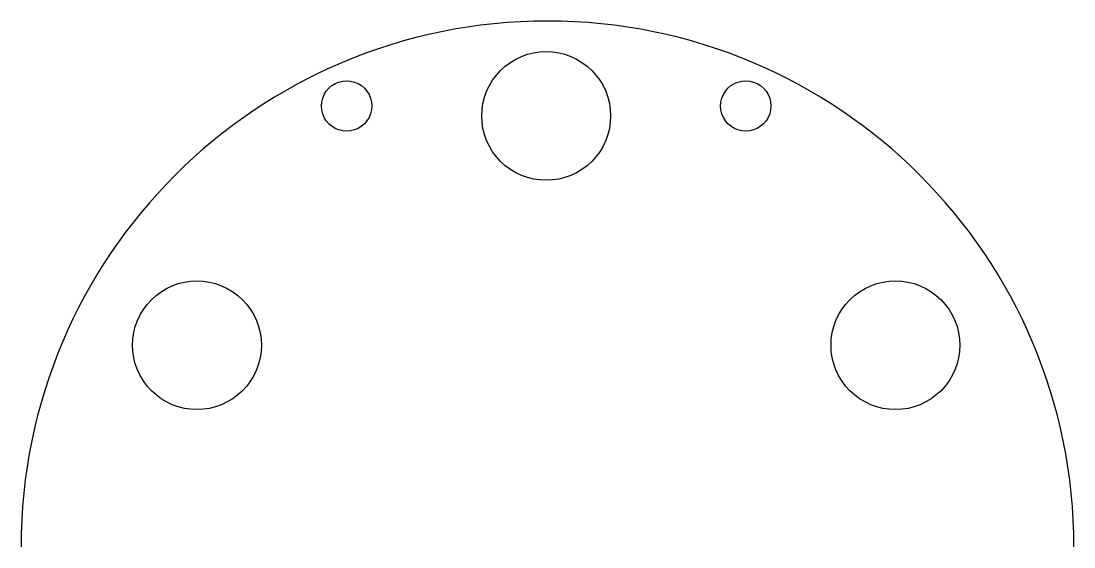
# Model space of a CAD drawing. Extents: x 116 to 183, y -128 to -37.6.
# Drawn here: x 116 to 183, y -71.1 to -37.6 of the extents above; entities that cross this region are included whole.
import ezdxf

# ---------------------------------------------------------------- set-up
doc = ezdxf.new("R2010")
doc.units = 0
doc.layers.add('BLACK', color=7, linetype='CONTINUOUS')

msp = doc.modelspace()

# ---------------------------------------------------------------- linework, layer by layer
at = {"layer": 'BLACK', "linetype": 'CONTINUOUS'}
for p, q in [((148.96537, -39.537993), (149.36724, -39.51825)), ((149.36724, -39.51825), (149.76911, -39.537993)), ((147.089402, -40.209225), (147.434513, -40.002373)), ((147.434513, -40.002373), (147.798238, -39.830344)), ((147.798238, -39.830344), (148.177073, -39.694795)), ((148.177073, -39.694795), (148.56737, -39.59703)), ((148.56737, -39.59703), (148.96537, -39.537993)), ((149.76911, -39.537993), (150.16711, -39.59703)), ((150.16711, -39.59703), (150.557407, -39.694795)), ((150.557407, -39.694795), (150.936242, -39.830344)), ((150.936242, -39.830344), (151.299967, -40.002373)), ((151.299967, -40.002373), (151.645078, -40.209225)), ((146.197897, -41.017238), (146.468102, -40.719112)), ((146.468102, -40.719112), (146.766228, -40.448907)), ((146.766228, -40.448907), (147.089402, -40.209225)), ((151.645078, -40.209225), (151.968252, -40.448907)), ((151.968252, -40.448907), (152.266378, -40.719112)), ((152.266378, -40.719112), (152.536583, -41.017238)), ((135.940855, -41.55764), (136.172813, -41.46156)), ((136.172813, -41.46156), (136.416945, -41.402949)), ((136.416945, -41.402949), (136.66724, -41.38325)), ((136.66724, -41.38325), (136.917535, -41.402949)), ((136.917535, -41.402949), (137.161667, -41.46156)), ((137.161667, -41.46156), (137.393625, -41.55764)), ((145.751363, -41.685523), (145.958215, -41.340412)), ((145.958215, -41.340412), (146.197897, -41.017238)), ((152.536583, -41.017238), (152.776265, -41.340412)), ((152.776265, -41.340412), (152.983117, -41.685523)), ((161.340855, -41.55764), (161.572813, -41.46156)), ((161.572813, -41.46156), (161.816945, -41.402949)), ((161.816945, -41.402949), (162.06724, -41.38325)), ((162.06724, -41.38325), (162.317535, -41.402949)), ((162.317535, -41.402949), (162.561667, -41.46156)), ((162.561667, -41.46156), (162.793625, -41.55764)), ((135.24163, -42.256865), (135.372813, -42.042794)), ((135.372813, -42.042794), (135.535869, -41.851879)), ((135.535869, -41.851879), (135.726784, -41.688823)), ((135.726784, -41.688823), (135.940855, -41.55764)), ((137.393625, -41.55764), (137.607696, -41.688823)), ((137.607696, -41.688823), (137.798611, -41.851879)), ((137.798611, -41.851879), (137.961667, -42.042794)), ((137.961667, -42.042794), (138.09285, -42.256865)), ((145.443785, -42.428083), (145.579334, -42.049248)), ((145.579334, -42.049248), (145.751363, -41.685523)), ((152.983117, -41.685523), (153.155146, -42.049248)), ((153.155146, -42.049248), (153.290695, -42.428083)), ((160.64163, -42.256865), (160.772813, -42.042794)), ((160.772813, -42.042794), (160.935869, -41.851879)), ((160.935869, -41.851879), (161.126784, -41.688823)), ((161.126784, -41.688823), (161.340855, -41.55764)), ((162.793625, -41.55764), (163.007696, -41.688823)), ((163.007696, -41.688823), (163.198611, -41.851879)), ((163.198611, -41.851879), (163.361667, -42.042794)), ((163.361667, -42.042794), (163.49285, -42.256865)), ((135.06724, -42.98325), (135.086939, -42.732955)), ((135.086939, -42.732955), (135.14555, -42.488823)), ((135.14555, -42.488823), (135.24163, -42.256865)), ((138.09285, -42.256865), (138.18893, -42.488823)), ((138.18893, -42.488823), (138.247541, -42.732955)), ((138.247541, -42.732955), (138.26724, -42.98325)), ((145.286983, -43.21638), (145.34602, -42.81838)), ((145.34602, -42.81838), (145.443785, -42.428083)), ((153.290695, -42.428083), (153.38846, -42.81838)), ((153.38846, -42.81838), (153.447497, -43.21638)), ((160.46724, -42.98325), (160.486939, -42.732955)), ((160.486939, -42.732955), (160.54555, -42.488823)), ((160.54555, -42.488823), (160.64163, -42.256865)), ((163.49285, -42.256865), (163.58893, -42.488823)), ((163.58893, -42.488823), (163.647541, -42.732955)), ((163.647541, -42.732955), (163.66724, -42.98325)), ((135.086939, -43.233545), (135.06724, -42.98325)), ((135.14555, -43.477677), (135.086939, -43.233545)), ((135.24163, -43.709635), (135.14555, -43.477677)), ((138.18893, -43.477677), (138.09285, -43.709635)), ((138.247541, -43.233545), (138.18893, -43.477677)), ((138.26724, -42.98325), (138.247541, -43.233545)), ((145.26724, -43.61825), (145.286983, -43.21638)), ((153.447497, -43.21638), (153.46724, -43.61825)), ((160.486939, -43.233545), (160.46724, -42.98325)), ((160.54555, -43.477677), (160.486939, -43.233545)), ((160.64163, -43.709635), (160.54555, -43.477677)), ((163.58893, -43.477677), (163.49285, -43.709635)), ((163.647541, -43.233545), (163.58893, -43.477677)), ((163.66724, -42.98325), (163.647541, -43.233545)), ((135.372813, -43.923706), (135.24163, -43.709635)), ((135.535869, -44.114621), (135.372813, -43.923706)), ((135.726784, -44.277677), (135.535869, -44.114621)), ((137.798611, -44.114621), (137.607696, -44.277677)), ((137.961667, -43.923706), (137.798611, -44.114621)), ((138.09285, -43.709635), (137.961667, -43.923706)), ((145.286983, -44.02012), (145.26724, -43.61825)), ((145.34602, -44.41812), (145.286983, -44.02012)), ((153.447497, -44.02012), (153.38846, -44.41812)), ((153.46724, -43.61825), (153.447497, -44.02012)), ((160.772813, -43.923706), (160.64163, -43.709635)), ((160.935869, -44.114621), (160.772813, -43.923706)), ((161.126784, -44.277677), (160.935869, -44.114621)), ((163.198611, -44.114621), (163.007696, -44.277677)), ((163.361667, -43.923706), (163.198611, -44.114621)), ((163.49285, -43.709635), (163.361667, -43.923706)), ((135.940855, -44.40886), (135.726784, -44.277677)), ((136.172813, -44.50494), (135.940855, -44.40886)), ((136.416945, -44.563551), (136.172813, -44.50494)), ((136.66724, -44.58325), (136.416945, -44.563551)), ((136.917535, -44.563551), (136.66724, -44.58325)), ((137.161667, -44.50494), (136.917535, -44.563551)), ((137.393625, -44.40886), (137.161667, -44.50494)), ((137.607696, -44.277677), (137.393625, -44.40886)), ((145.443785, -44.808417), (145.34602, -44.41812)), ((145.579334, -45.187252), (145.443785, -44.808417)), ((153.290695, -44.808417), (153.155146, -45.187252)), ((153.38846, -44.41812), (153.290695, -44.808417)), ((161.340855, -44.40886), (161.126784, -44.277677)), ((161.572813, -44.50494), (161.340855, -44.40886)), ((161.816945, -44.563551), (161.572813, -44.50494)), ((162.06724, -44.58325), (161.816945, -44.563551)), ((162.317535, -44.563551), (162.06724, -44.58325)), ((162.561667, -44.50494), (162.317535, -44.563551)), ((162.793625, -44.40886), (162.561667, -44.50494)), ((163.007696, -44.277677), (162.793625, -44.40886)), ((145.751363, -45.550977), (145.579334, -45.187252)), ((145.958215, -45.896088), (145.751363, -45.550977)), ((152.983117, -45.550977), (152.776265, -45.896088)), ((153.155146, -45.187252), (152.983117, -45.550977)), ((146.197897, -46.219262), (145.958215, -45.896088)), ((146.468102, -46.517388), (146.197897, -46.219262)), ((152.536583, -46.219262), (152.266378, -46.517388)), ((152.776265, -45.896088), (152.536583, -46.219262)), ((146.766228, -46.787593), (146.468102, -46.517388)), ((147.089402, -47.027275), (146.766228, -46.787593)), ((151.968252, -46.787593), (151.645078, -47.027275)), ((152.266378, -46.517388), (151.968252, -46.787593)), ((147.434513, -47.234127), (147.089402, -47.027275)), ((147.798238, -47.406156), (147.434513, -47.234127)), ((148.177073, -47.541705), (147.798238, -47.406156)), ((148.56737, -47.63947), (148.177073, -47.541705)), ((150.557407, -47.541705), (150.16711, -47.63947)), ((150.936242, -47.406156), (150.557407, -47.541705)), ((151.299967, -47.234127), (150.936242, -47.406156)), ((151.645078, -47.027275), (151.299967, -47.234127)), ((148.96537, -47.698507), (148.56737, -47.63947)), ((149.36724, -47.71825), (148.96537, -47.698507)), ((149.76911, -47.698507), (149.36724, -47.71825)), ((150.16711, -47.63947), (149.76911, -47.698507)), ((125.952073, -54.299795), (126.34237, -54.20203)), ((126.34237, -54.20203), (126.74037, -54.142993)), ((126.74037, -54.142993), (127.14224, -54.12325)), ((127.14224, -54.12325), (127.54411, -54.142993)), ((127.54411, -54.142993), (127.94211, -54.20203)), ((127.94211, -54.20203), (128.332407, -54.299795)), ((170.402073, -54.299795), (170.79237, -54.20203)), ((170.79237, -54.20203), (171.19037, -54.142993)), ((171.19037, -54.142993), (171.59224, -54.12325)), ((171.59224, -54.12325), (171.99411, -54.142993)), ((171.99411, -54.142993), (172.39211, -54.20203)), ((172.39211, -54.20203), (172.782407, -54.299795)), ((124.541228, -55.053907), (124.864402, -54.814225)), ((124.864402, -54.814225), (125.209513, -54.607373)), ((125.209513, -54.607373), (125.573238, -54.435344)), ((125.573238, -54.435344), (125.952073, -54.299795)), ((128.332407, -54.299795), (128.711242, -54.435344)), ((128.711242, -54.435344), (129.074967, -54.607373)), ((129.074967, -54.607373), (129.420078, -54.814225)), ((129.420078, -54.814225), (129.743252, -55.053907)), ((168.991228, -55.053907), (169.314402, -54.814225)), ((169.314402, -54.814225), (169.659513, -54.607373)), ((169.659513, -54.607373), (170.023238, -54.435344)), ((170.023238, -54.435344), (170.402073, -54.299795)), ((172.782407, -54.299795), (173.161242, -54.435344)), ((173.161242, -54.435344), (173.524967, -54.607373)), ((173.524967, -54.607373), (173.870078, -54.814225)), ((173.870078, -54.814225), (174.193252, -55.053907)), ((123.972897, -55.622238), (124.243102, -55.324112)), ((124.243102, -55.324112), (124.541228, -55.053907)), ((129.743252, -55.053907), (130.041378, -55.324112)), ((130.041378, -55.324112), (130.311583, -55.622238)), ((168.422897, -55.622238), (168.693102, -55.324112)), ((168.693102, -55.324112), (168.991228, -55.053907)), ((174.193252, -55.053907), (174.491378, -55.324112)), ((174.491378, -55.324112), (174.761583, -55.622238)), ((123.526363, -56.290523), (123.733215, -55.945412)), ((123.733215, -55.945412), (123.972897, -55.622238)), ((130.311583, -55.622238), (130.551265, -55.945412)), ((130.551265, -55.945412), (130.758117, -56.290523)), ((167.976363, -56.290523), (168.183215, -55.945412)), ((168.183215, -55.945412), (168.422897, -55.622238)), ((174.761583, -55.622238), (175.001265, -55.945412)), ((175.001265, -55.945412), (175.208117, -56.290523)), ((123.218785, -57.033083), (123.354334, -56.654248)), ((123.354334, -56.654248), (123.526363, -56.290523)), ((130.758117, -56.290523), (130.930146, -56.654248)), ((130.930146, -56.654248), (131.065695, -57.033083)), ((167.668785, -57.033083), (167.804334, -56.654248)), ((167.804334, -56.654248), (167.976363, -56.290523)), ((175.208117, -56.290523), (175.380146, -56.654248)), ((175.380146, -56.654248), (175.515695, -57.033083)), ((123.061983, -57.82138), (123.12102, -57.42338)), ((123.12102, -57.42338), (123.218785, -57.033083)), ((131.065695, -57.033083), (131.16346, -57.42338)), ((131.16346, -57.42338), (131.222497, -57.82138)), ((167.511983, -57.82138), (167.57102, -57.42338)), ((167.57102, -57.42338), (167.668785, -57.033083)), ((175.515695, -57.033083), (175.61346, -57.42338)), ((175.61346, -57.42338), (175.672497, -57.82138)), ((123.04224, -58.22325), (123.061983, -57.82138)), ((123.061983, -58.62512), (123.04224, -58.22325)), ((131.222497, -57.82138), (131.24224, -58.22325)), ((131.24224, -58.22325), (131.222497, -58.62512)), ((167.49224, -58.22325), (167.511983, -57.82138)), ((167.511983, -58.62512), (167.49224, -58.22325)), ((175.672497, -57.82138), (175.69224, -58.22325)), ((175.69224, -58.22325), (175.672497, -58.62512)), ((123.12102, -59.02312), (123.061983, -58.62512)), ((131.222497, -58.62512), (131.16346, -59.02312)), ((167.57102, -59.02312), (167.511983, -58.62512)), ((175.672497, -58.62512), (175.61346, -59.02312)), ((123.218785, -59.413417), (123.12102, -59.02312)), ((123.354334, -59.792252), (123.218785, -59.413417)), ((131.065695, -59.413417), (130.930146, -59.792252)), ((131.16346, -59.02312), (131.065695, -59.413417)), ((167.668785, -59.413417), (167.57102, -59.02312)), ((167.804334, -59.792252), (167.668785, -59.413417)), ((175.515695, -59.413417), (175.380146, -59.792252)), ((175.61346, -59.02312), (175.515695, -59.413417)), ((123.526363, -60.155977), (123.354334, -59.792252)), ((123.733215, -60.501088), (123.526363, -60.155977)), ((130.758117, -60.155977), (130.551265, -60.501088)), ((130.930146, -59.792252), (130.758117, -60.155977)), ((167.976363, -60.155977), (167.804334, -59.792252)), ((168.183215, -60.501088), (167.976363, -60.155977)), ((175.208117, -60.155977), (175.001265, -60.501088)), ((175.380146, -59.792252), (175.208117, -60.155977)), ((123.972897, -60.824262), (123.733215, -60.501088)), ((124.243102, -61.122388), (123.972897, -60.824262)), ((130.311583, -60.824262), (130.041378, -61.122388)), ((130.551265, -60.501088), (130.311583, -60.824262)), ((168.422897, -60.824262), (168.183215, -60.501088)), ((168.693102, -61.122388), (168.422897, -60.824262)), ((174.761583, -60.824262), (174.491378, -61.122388)), ((175.001265, -60.501088), (174.761583, -60.824262)), ((124.541228, -61.392593), (124.243102, -61.122388)), ((124.864402, -61.632275), (124.541228, -61.392593)), ((125.209513, -61.839127), (124.864402, -61.632275)), ((129.420078, -61.632275), (129.074967, -61.839127)), ((129.743252, -61.392593), (129.420078, -61.632275)), ((130.041378, -61.122388), (129.743252, -61.392593)), ((168.991228, -61.392593), (168.693102, -61.122388)), ((169.314402, -61.632275), (168.991228, -61.392593)), ((169.659513, -61.839127), (169.314402, -61.632275)), ((173.870078, -61.632275), (173.524967, -61.839127)), ((174.193252, -61.392593), (173.870078, -61.632275)), ((174.491378, -61.122388), (174.193252, -61.392593)), ((125.573238, -62.011156), (125.209513, -61.839127)), ((125.952073, -62.146705), (125.573238, -62.011156)), ((126.34237, -62.24447), (125.952073, -62.146705)), ((126.74037, -62.303507), (126.34237, -62.24447)), ((127.14224, -62.32325), (126.74037, -62.303507)), ((127.54411, -62.303507), (127.14224, -62.32325)), ((127.94211, -62.24447), (127.54411, -62.303507)), ((128.332407, -62.146705), (127.94211, -62.24447)), ((128.711242, -62.011156), (128.332407, -62.146705)), ((129.074967, -61.839127), (128.711242, -62.011156)), ((170.023238, -62.011156), (169.659513, -61.839127)), ((170.402073, -62.146705), (170.023238, -62.011156)), ((170.79237, -62.24447), (170.402073, -62.146705)), ((171.19037, -62.303507), (170.79237, -62.24447)), ((171.59224, -62.32325), (171.19037, -62.303507)), ((171.99411, -62.303507), (171.59224, -62.32325)), ((172.39211, -62.24447), (171.99411, -62.303507)), ((172.782407, -62.146705), (172.39211, -62.24447)), ((173.161242, -62.011156), (172.782407, -62.146705)), ((173.524967, -61.839127), (173.161242, -62.011156))]:
    msp.add_line(p, q, dxfattribs=at)
at = {"layer": 'BLACK'}
msp.add_arc((149.450502, -71.074296), 33.5, 0, 180, dxfattribs=at)

doc.saveas('drawing.dxf')
